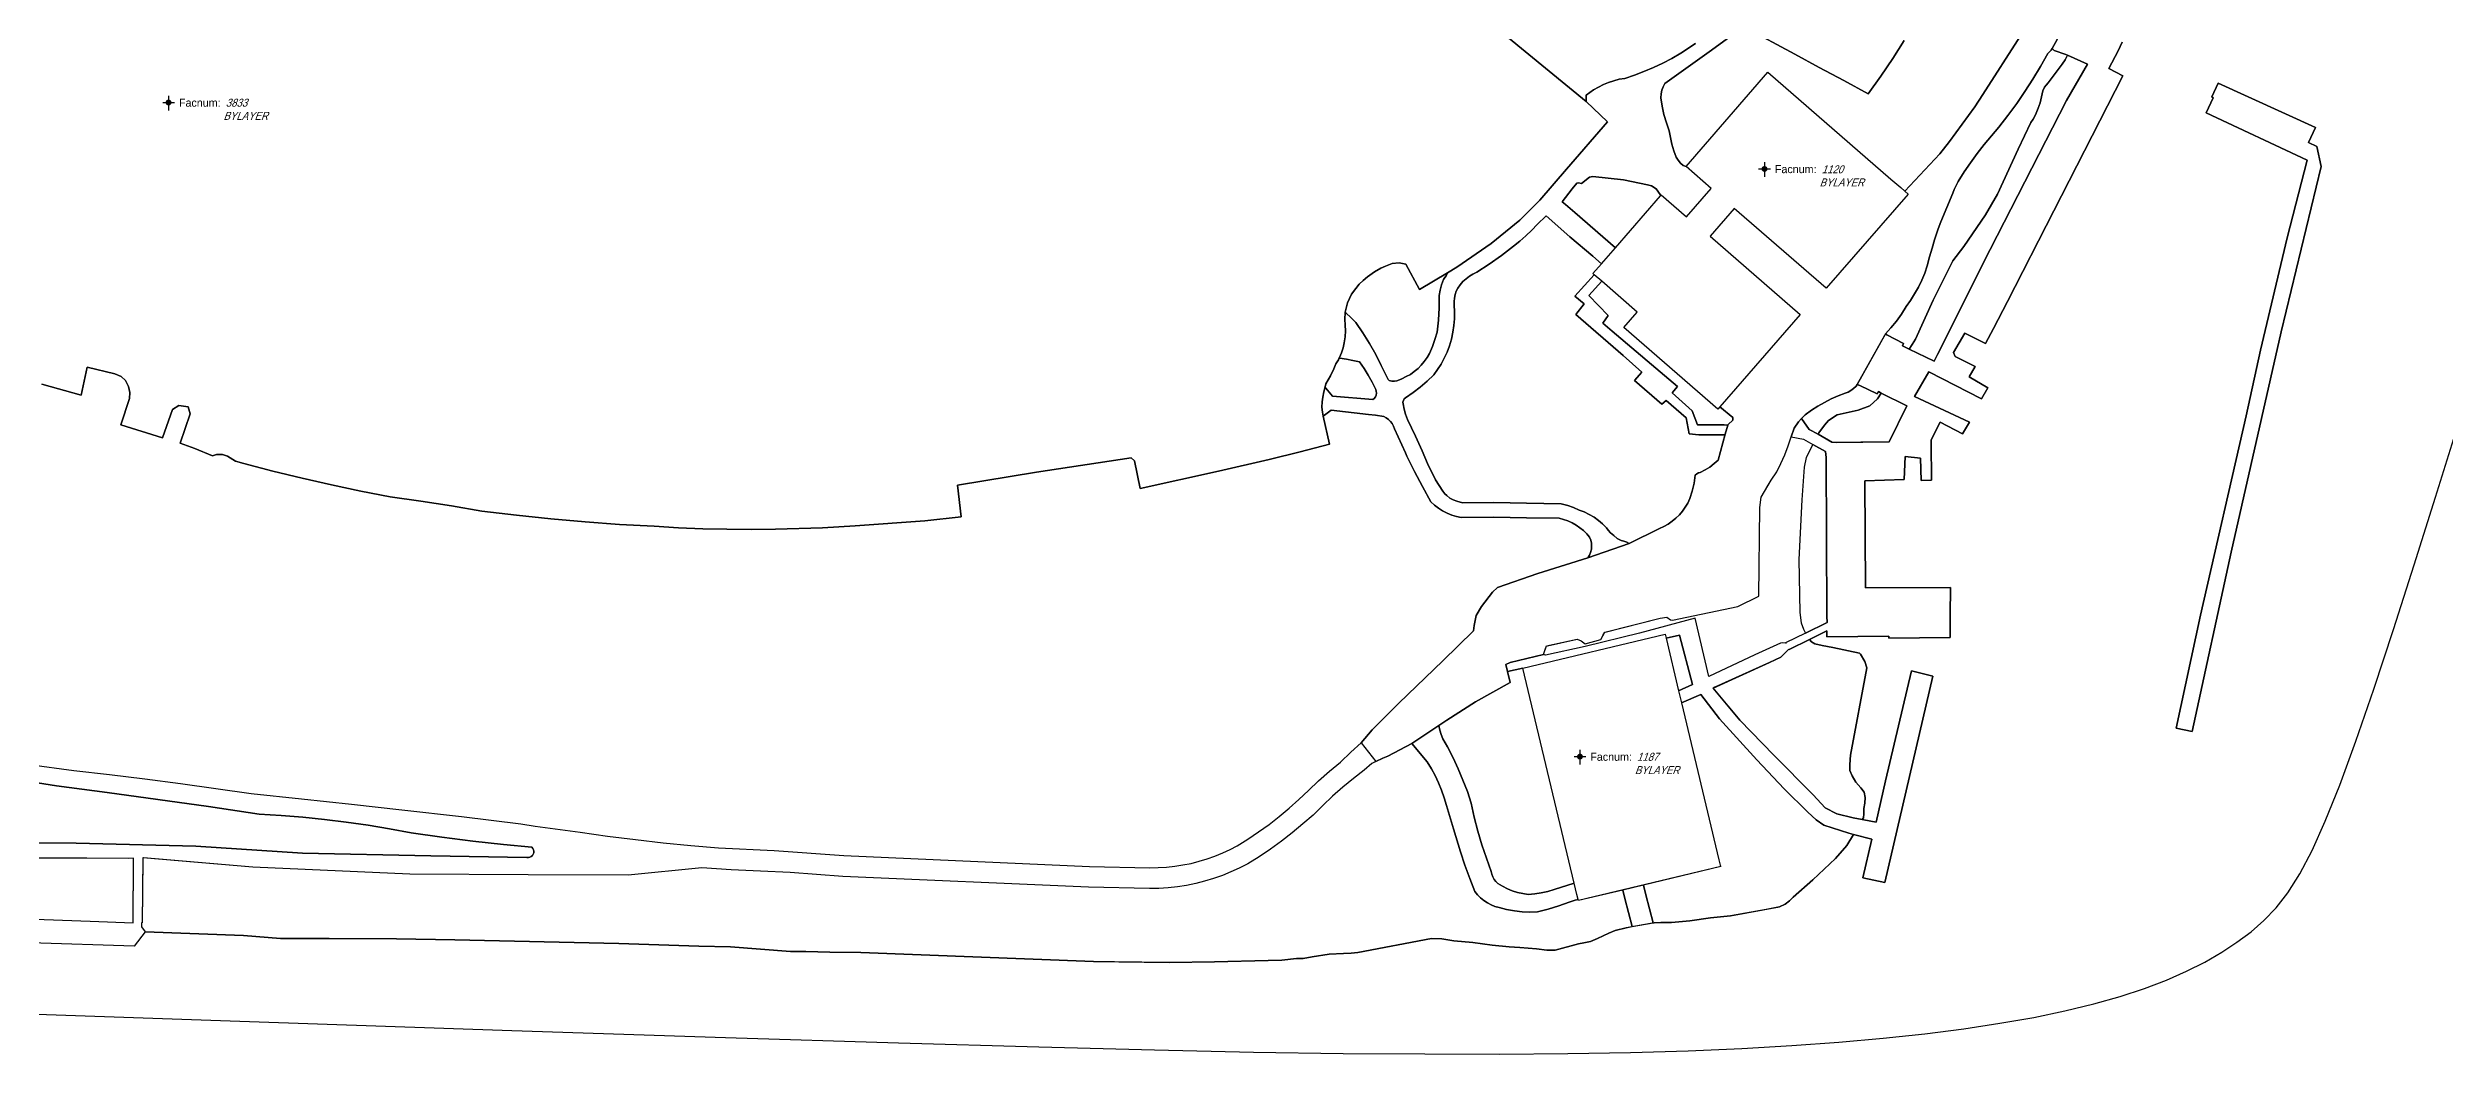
# Model space of a CAD drawing. Header units: inches. Extents: x 1273557 to 1282364, y 239587 to 246310.
# Drawn here: x 1278078 to 1279336, y 239587 to 240116 of the extents above; entities that cross this region are included whole.
import ezdxf
from ezdxf.enums import TextEntityAlignment as Align

# ---------------------------------------------------------------- set-up
doc = ezdxf.new("R2010")
doc.units = ezdxf.units.IN
doc.header["$MEASUREMENT"] = 0
doc.linetypes.add('DASHED2', pattern=[0.375, 0.25, -0.125])
doc.layers.add('BLDG-DATA', color=159, linetype='DASHED2', lineweight=30)
for name, color, linetype in [('BLDG-UW', 231, 'Continuous'), ('GRASS', 3, 'Continuous'), ('PATH', 253, 'Continuous'), ('PATH-ISLAND', 252, 'Continuous'), ('PRKG-DATA', 255, 'Continuous'), ('PRKG-UW', 6, 'Continuous'), ('STREET-UW', 50, 'Continuous'), ('Water_Island', 2, 'Continuous'), ('Water_Source', 133, 'Continuous')]:
    doc.layers.add(name, color=color, linetype=linetype)
doc.styles.add('SS_LITE', font='FRABK.TTF', dxfattribs={"height": 16})

# ---------------------------------------------------------------- blocks, each defined once
blk = doc.blocks.new('*U1')
for p, q in [((-3.1, 0), (3.1, 0)), ((0, 3.5), (0, -4.2))]:
    blk.add_line(p, q)
at = {"const_width": 1.5}
blk.add_lwpolyline([(-0.8, 0, 1), (0.8, 0, 1)], format="xyb", close=True, dxfattribs=at)
at = {"layer": 'BLDG-DATA', "color": 1, "style": 'SS_LITE'}
blk.add_text('Facnum:', height=4.2, dxfattribs=at).set_placement((27.3, -2.2), align=Align.RIGHT)
at = {"layer": 'BLDG-DATA', "color": 7, "style": 'SS_LITE', "oblique": 20, "width": 0.9, "flags": 8}
for tag, p in [('FACNUM', (30, -2.2)), ('OBJECT', (28.8, -9.2))]:
    blk.add_attdef(tag, p, '', height=4.2, dxfattribs=at)
blk = doc.blocks.new('*U8')
for p, q in [((-3.1, 0), (3.1, 0)), ((0, 3.5), (0, -4.2))]:
    blk.add_line(p, q)
at = {"const_width": 1.5}
blk.add_lwpolyline([(-0.8, 0, 1), (0.8, 0, 1)], format="xyb", close=True, dxfattribs=at)
at = {"layer": 'PRKG-DATA', "color": 1, "style": 'SS_LITE'}
blk.add_text('Facnum:', height=4.2, dxfattribs=at).set_placement((27.3, -2.2), align=Align.RIGHT)
at = {"layer": 'PRKG-DATA', "color": 7, "style": 'SS_LITE', "oblique": 20, "width": 0.9, "flags": 8}
for tag, p in [('FACNUM', (30, -2.2)), ('OBJECT', (28.8, -9.2))]:
    blk.add_attdef(tag, p, '', height=4.2, dxfattribs=at)

msp = doc.modelspace()

# ---------------------------------------------------------------- linework, layer by layer
at = {"layer": 'BLDG-UW'}
for points in [[(1279054.9, 240038.9), (1279011.9, 239989.4), (1278963.6, 240031.4), (1278950.9, 240016.8), (1278998.3, 239975.7), (1278956.1, 239927.1), (1278955, 239925.9), (1278905.6, 239968.8), (1278912.7, 239976.9), (1278894.1, 239993.1), (1278890.1, 239996.5), (1278889.4, 239997.1), (1278893.9, 240002.3), (1278901.2, 240010.7), (1278924.9, 240038), (1278925.3, 240038.5), (1278938.6, 240027), (1278951.5, 240041.8), (1278938.3, 240053.3), (1278981.3, 240102.9), (1279045.9, 240046.7), (1279051.1, 240042.3), (1279053.2, 240040.4)], [(1278927.3, 239807.7), (1278927.9, 239805.6), (1278934.4, 239778), (1278935.9, 239771.7), (1278955.6, 239689.1), (1278956.3, 239686.3), (1278956.5, 239685.6), (1278881.8, 239667.8), (1278881.6, 239668.2), (1278881.6, 239668.3), (1278881, 239671), (1278879.6, 239677), (1278852.6, 239789.9)]]:
    msp.add_lwpolyline(points, close=True, dxfattribs=at)
at = {"layer": 'GRASS'}
for points in [[(1278963.2, 240122.9), (1278950.4, 240113.6), (1278927.2, 240096.9), (1278926.3, 240095.2), (1278925.6, 240093.4), (1278925.2, 240091.5), (1278925, 240089.5), (1278925.7, 240085.1), (1278926.7, 240080.7), (1278928, 240076.3), (1278929.5, 240072.1), (1278930.1, 240068.6), (1278930.9, 240065.1), (1278931.9, 240061.7), (1278933.1, 240058.3), (1278934.1, 240056.7), (1278935.4, 240055.2), (1278936.8, 240053.9), (1278938.3, 240053.3), (1278981.3, 240102.9), (1279045.9, 240046.7), (1279051.1, 240042.3), (1279053.2, 240040.4), (1279071.5, 240060), (1279076.6, 240066.5), (1279089.9, 240084.7), (1279094.2, 240091.2), (1279113.8, 240122)], [(1279052.8, 240119.6), (1279046.8, 240110.1), (1279040.5, 240100.8), (1279034, 240091.6), (1279021.1, 240098.5), (1279008.2, 240105.4), (1278995.4, 240112.4), (1278969.3, 240126.4)], [(1278068.6, 239739.2), (1278091.9, 239736.1), (1278110.6, 239734), (1278129.2, 239731.7), (1278147.9, 239729.2), (1278166.5, 239726.7), (1278185.1, 239724), (1278211.5, 239721.3), (1278237.8, 239718.4), (1278264.2, 239715.5), (1278295.4, 239711.9), (1278326.6, 239708), (1278334.2, 239706.9), (1278357.7, 239703.7), (1278372.2, 239701.6), (1278386.8, 239699.8), (1278401.3, 239698.1), (1278415.9, 239696.7), (1278430.4, 239695.5), (1278459.6, 239694), (1278496.2, 239691.4), (1278625.1, 239685.7), (1278656.8, 239685), (1278661.2, 239685.1), (1278665.6, 239685.3), (1278669.9, 239685.8), (1278674.2, 239686.5), (1278678.5, 239687.3), (1278682.7, 239688.4), (1278686.9, 239689.7), (1278691, 239691.1), (1278695.1, 239692.8), (1278699, 239694.6), (1278702.7, 239696.6), (1278708.3, 239700), (1278713.9, 239703.8), (1278719.4, 239707.8), (1278724.8, 239711.9), (1278730, 239716.3), (1278735, 239720.8), (1278740.1, 239725.6), (1278745.4, 239730.7), (1278751.1, 239735.7), (1278756.9, 239740.4), (1278762.3, 239745.7), (1278767.7, 239750.6), (1278773.6, 239757.4), (1278787.5, 239771.5), (1278810.6, 239793.7), (1278826.8, 239809.5), (1278827.1, 239812.2), (1278828.2, 239817.5), (1278830.9, 239822.2), (1278836.7, 239829.7), (1278839.4, 239832.3), (1278860.5, 239839.5), (1278886.8, 239847.9), (1278887.6, 239849.3), (1278888.2, 239850.7), (1278888.6, 239852.3), (1278888.7, 239853.9), (1278888.6, 239855.5), (1278888.3, 239857.1), (1278887.7, 239858.6), (1278886.2, 239860.4), (1278884.4, 239862.1), (1278882.6, 239863.6), (1278880.6, 239865), (1278878.5, 239866.2), (1278876.3, 239867.2), (1278874, 239868), (1278871.7, 239868.6), (1278854.5, 239868.9), (1278837.4, 239869.1), (1278820.3, 239869), (1278817.8, 239869.5), (1278815.3, 239870.3), (1278812.9, 239871.3), (1278810.5, 239872.5), (1278808.3, 239873.9), (1278806.2, 239875.5), (1278804.3, 239877.2), (1278799.9, 239885.2), (1278795.8, 239893.2), (1278791.8, 239901.3), (1278791.1, 239902.9), (1278785.3, 239915.6), (1278784.8, 239917), (1278784, 239918.3), (1278783.2, 239919.5), (1278782.1, 239920.5), (1278780.9, 239921.4), (1278779.6, 239922.1), (1278775.3, 239922.8), (1278771.6, 239923.1), (1278752.1, 239925.3), (1278747.8, 239922.3), (1278751.2, 239907.6), (1278735.8, 239903.5), (1278719.4, 239899.4), (1278692.8, 239893.3), (1278651.8, 239884.2), (1278648.7, 239898.7), (1278647, 239900.4), (1278597.4, 239892.9), (1278555.8, 239886), (1278557.8, 239869.4), (1278538.7, 239867.2), (1278502.1, 239864.6), (1278484.9, 239863.6), (1278460.3, 239862.9), (1278447.5, 239862.7), (1278434.8, 239862.8), (1278422.1, 239863.1), (1278409.4, 239863.6), (1278396.6, 239864.4), (1278378.5, 239865.4), (1278360.4, 239866.7), (1278342.3, 239868.3), (1278324.3, 239870.2), (1278306.2, 239872.4), (1278290.2, 239875.1), (1278274.2, 239877.5), (1278258.1, 239879.8), (1278242.6, 239882.9), (1278227.2, 239886.2), (1278211.8, 239889.7), (1278196.5, 239893.4), (1278181.2, 239897.3), (1278176.8, 239898.6), (1278172.7, 239901.3), (1278170, 239902.1), (1278166.9, 239902.1), (1278164.7, 239901.4), (1278155.5, 239905.2), (1278147.8, 239908), (1278153, 239923.4), (1278151.9, 239927.1), (1278147.1, 239927.8), (1278143.7, 239925.8), (1278138.5, 239910.9), (1278116.7, 239917.7), (1278121.1, 239931.5), (1278121.4, 239934.7), (1278120.6, 239937.9), (1278119, 239940.9), (1278116.8, 239943), (1278113.4, 239944.4), (1278098.9, 239948), (1278095.8, 239933.3), (1278075.1, 239939.1)], [(1278053.9, 239698.3), (1278093.1, 239697.9), (1278156, 239696.3), (1278212, 239692.7), (1278279.4, 239691.3), (1278329.8, 239690.4), (1278330.6, 239690.4), (1278331.4, 239690.6), (1278332.1, 239691), (1278332.7, 239691.5), (1278333.1, 239692.2), (1278333.4, 239692.9), (1278333.4, 239693.7), (1278333.2, 239694.5), (1278332.9, 239695.2), (1278332.4, 239695.8), (1278317.6, 239697.2), (1278301.4, 239699), (1278285.1, 239701.1), (1278269, 239703.4), (1278257.7, 239705.5), (1278246.4, 239707.4), (1278235, 239709), (1278223.6, 239710.4), (1278212.2, 239711.6), (1278200.8, 239712.5), (1278189.3, 239713.2), (1278162.7, 239717.1), (1278136.1, 239720.8), (1278109.4, 239724.5), (1278082.8, 239728.1), (1278072.9, 239729.7)]]:
    msp.add_lwpolyline(points, dxfattribs=at)
for points in [[(1279112.6, 240062.5), (1279119.3, 240076.5), (1279120.6, 240078.3), (1279121.8, 240080.6), (1279123.2, 240084.1), (1279124.2, 240086.8), (1279125.6, 240093.1), (1279126.5, 240095), (1279127.3, 240096.1), (1279128.4, 240097.3), (1279135.8, 240107.2), (1279137.4, 240109.4), (1279138.6, 240111.8), (1279137.7, 240112.2), (1279131.5, 240114.4), (1279130.5, 240115.3), (1279129.9, 240114.5), (1279128.3, 240112.7), (1279124.4, 240105.9), (1279120.4, 240099.3), (1279116.2, 240092.8), (1279111.9, 240086.4), (1279107.3, 240080.2), (1279102.6, 240074), (1279098.6, 240069.5), (1279094.9, 240065), (1279091.2, 240060.2), (1279087.7, 240055.4), (1279084.4, 240050.5), (1279081.2, 240045.5), (1279079.1, 240041.3), (1279078.3, 240039.3), (1279072.1, 240024.3), (1279070.6, 240020.7), (1279068.7, 240014.8), (1279067.6, 240010.4), (1279066.1, 240006), (1279064.9, 240001.2), (1279063.6, 239997.4), (1279062.1, 239993.7), (1279060.3, 239990), (1279058.3, 239986.5), (1279056.1, 239983), (1279053.8, 239979.8), (1279051.4, 239975.9), (1279048.8, 239972.2), (1279045.9, 239968.7), (1279043.1, 239965.4), (1279043.8, 239965), (1279052.5, 239960.4), (1279051.9, 239959.2), (1279055.5, 239957.5), (1279057.1, 239959.9), (1279058.8, 239962.7), (1279068.1, 239983.2), (1279078.3, 240003.8), (1279084.1, 240011.3), (1279095.6, 240028), (1279101.9, 240038.9)], [(1278924.9, 240038), (1278924.7, 240038.6), (1278922.6, 240041.7), (1278920.1, 240043.2), (1278918.1, 240043.8), (1278905.4, 240046.4), (1278889.4, 240048.2), (1278887.7, 240047.8), (1278883.4, 240044.5), (1278881.9, 240044.8), (1278880.9, 240044.6), (1278878.5, 240041.6), (1278873.2, 240034.8), (1278875.1, 240033.4), (1278880, 240029.3), (1278894.7, 240016.4), (1278901.2, 240010.7)], [(1278911.2, 239941), (1278915.1, 239945.3), (1278905.3, 239954.1), (1278880.4, 239975.6), (1278884.9, 239981.3), (1278880, 239985.2), (1278890.1, 239996.5), (1278889.4, 239997.1), (1278893.9, 240002.3), (1278889.3, 240006.2), (1278877.3, 240016.4), (1278864.8, 240027.4), (1278860.2, 240022.9), (1278857.3, 240019.9), (1278854.2, 240017), (1278851, 240014.2), (1278847.7, 240011.6), (1278841.4, 240006.7), (1278835, 240002.1), (1278828.4, 239997.8), (1278826.4, 239996.8), (1278824.6, 239995.7), (1278822.8, 239994.4), (1278821.2, 239992.9), (1278819.8, 239991.3), (1278818.5, 239989.5), (1278817.7, 239987.9), (1278817.1, 239986.1), (1278816.8, 239984.3), (1278816.6, 239982.5), (1278816.6, 239980.7), (1278816.8, 239977.1), (1278816.7, 239973.4), (1278816.4, 239969.8), (1278815.8, 239966.3), (1278815.1, 239962.7), (1278814.1, 239959.2), (1278812.9, 239955.8), (1278811.4, 239952.7), (1278809.8, 239949.6), (1278807.9, 239946.7), (1278805.9, 239943.9), (1278802.4, 239940.6), (1278798.8, 239937.5), (1278795, 239934.6), (1278791.1, 239931.9), (1278790.4, 239931.3), (1278790, 239930.5), (1278789.7, 239929.6), (1278789.8, 239928.7), (1278790.3, 239925.9), (1278791, 239923.2), (1278792, 239920.5), (1278796.3, 239911.8), (1278799.7, 239904), (1278802.6, 239897.3), (1278806.7, 239888.8), (1278810.6, 239882.8), (1278811.2, 239882.2), (1278811.7, 239881.5), (1278812.7, 239880.6), (1278814.3, 239879.2), (1278816.1, 239878.3), (1278817.9, 239877.6), (1278819.7, 239877), (1278821.1, 239876.7), (1278837.4, 239876.8), (1278854.6, 239876.6), (1278872.7, 239876.2), (1278876.3, 239875.3), (1278879.2, 239874.3), (1278882.2, 239872.9), (1278884.8, 239871.9), (1278887.4, 239870.6), (1278890, 239869.1), (1278892.4, 239867.5), (1278894.4, 239865.6), (1278896.5, 239863.5), (1278897.4, 239862.3), (1278898.6, 239861), (1278900.4, 239859.5), (1278902.2, 239857.9), (1278904.2, 239857), (1278905.7, 239856.6), (1278907.2, 239856), (1278908.5, 239855.4), (1278924.3, 239863.2), (1278926.7, 239864.3), (1278928.9, 239865.5), (1278931, 239867), (1278933, 239868.6), (1278934.8, 239870.4), (1278936.4, 239872.3), (1278937.9, 239874.4), (1278939.2, 239876.6), (1278940.3, 239878.9), (1278941.5, 239882.9), (1278942.5, 239887.1), (1278943.1, 239891.2), (1278943.9, 239891.9), (1278944.8, 239892.4), (1278945.8, 239892.7), (1278948.3, 239894), (1278950.8, 239895.5), (1278953.1, 239897.3), (1278955.2, 239899.2), (1278958.9, 239912.7), (1278958.4, 239912.5), (1278945, 239912.4), (1278939.9, 239913), (1278938.3, 239921.4), (1278927.9, 239930.4), (1278925.6, 239928.5)], [(1278808.7, 239979.2), (1278808.7, 239985.7), (1278809.2, 239988.5), (1278810, 239991.3), (1278811, 239994), (1278811.6, 239995.1), (1278812.4, 239996), (1278813.1, 239997.6), (1278798.3, 239988.7), (1278791.2, 240002.1), (1278787.7, 240002.8), (1278784.1, 240002.5), (1278780.6, 240001.1), (1278778.1, 240000), (1278774.8, 239998.1), (1278771, 239995.4), (1278768.8, 239993.5), (1278766.7, 239991.5), (1278764.9, 239989.3), (1278762.7, 239986.4), (1278760.6, 239981.8), (1278759.3, 239976.9), (1278759.3, 239976.7), (1278759.8, 239976.4), (1278762.4, 239974), (1278764.9, 239971.4), (1278768.6, 239966), (1278772.1, 239960.4), (1278775.4, 239954.7), (1278778.3, 239948.9), (1278782, 239941.5), (1278782.4, 239940.9), (1278783.8, 239940.6), (1278785.2, 239940.6), (1278786.5, 239940.8), (1278787.9, 239941.3), (1278789.1, 239941.9), (1278791.4, 239943), (1278793.6, 239944.2), (1278795.6, 239945.7), (1278797.6, 239947.3), (1278799.3, 239949.1), (1278800.9, 239951), (1278802.4, 239953), (1278803.6, 239955.2), (1278805.2, 239958.8), (1278806.5, 239962.5), (1278807.6, 239966.3), (1278808.3, 239972.7)], [(1278894.1, 239993.1), (1278887.3, 239985.7), (1278897.4, 239975.1), (1278894.6, 239971.1), (1278899.6, 239966.8), (1278922.5, 239947.5), (1278933.9, 239937.8), (1278931.1, 239934.5), (1278941.5, 239925), (1278944.4, 239917.6), (1278945, 239917.6), (1278958.3, 239917.7), (1278960.3, 239917.5), (1278960.4, 239917.9), (1278962.9, 239920.2), (1278962.9, 239921.5), (1278956.1, 239927.1), (1278955, 239925.9), (1278905.6, 239968.8), (1278912.7, 239976.9)], [(1278773.6, 239940.1), (1278771.5, 239943.8), (1278769.3, 239947.3), (1278766.8, 239950.8), (1278763.4, 239951.4), (1278760, 239952.1), (1278756.6, 239952.7), (1278756.2, 239952.8), (1278755.8, 239951.9), (1278755.2, 239950.8), (1278754.5, 239949.8), (1278753.4, 239947.1), (1278751.6, 239943.5), (1278749.3, 239939.3), (1278748.8, 239937.6), (1278749.3, 239937), (1278752.8, 239932.7), (1278773.9, 239931), (1278774.6, 239931.6), (1278775.3, 239932.4), (1278775.6, 239933.3), (1278775.8, 239934.3), (1278775.7, 239935.3), (1278775.4, 239936.3)], [(1279038.8, 239931.4), (1279040.8, 239934.4), (1279039.3, 239935.2), (1279038.6, 239933.9), (1279029.5, 239938.3), (1279028.1, 239938.9), (1279027.6, 239938), (1279026.3, 239936.8), (1279024.9, 239935.8), (1279023.5, 239934.9), (1279021.9, 239934.3), (1279018.2, 239932.9), (1279014.5, 239931.3), (1279011, 239929.5), (1279007.5, 239927.5), (1279004.2, 239925.3), (1279000.9, 239922.9), (1278999, 239921), (1279002.9, 239915.3), (1279007.6, 239912.7), (1279008, 239913.5), (1279011, 239917.5), (1279013.1, 239919.9), (1279017.7, 239923), (1279028.6, 239925.3), (1279034.8, 239927.7)], [(1278864.5, 239800.1), (1278865.1, 239801.5), (1278865.5, 239801.6), (1278881.2, 239805.1), (1278883.2, 239804.3), (1278885.3, 239802.6), (1278893.5, 239805), (1278894.8, 239807.3), (1278895.6, 239808.7), (1278895.8, 239808.8), (1278924.7, 239816.2), (1278928.2, 239816.7), (1278930.2, 239815.3), (1278931.2, 239815), (1278965.5, 239822.2), (1278976.6, 239827.7), (1278977.1, 239874.3), (1278977.7, 239879.6), (1278980.3, 239884.2), (1278983, 239888.6), (1278985.9, 239893), (1278988.1, 239897.4), (1278990.2, 239902), (1278991.9, 239906.7), (1278993.5, 239911.4), (1279000, 239910.1), (1279004.9, 239907.4), (1279001.3, 239900.5), (1279000.3, 239895.4), (1278999.1, 239878.2), (1278997.5, 239846.9), (1278998, 239819.1), (1278998.8, 239813.7), (1278999.9, 239810.3), (1279001.1, 239808.3), (1278990.6, 239803.2), (1278990.8, 239802.9), (1278989.2, 239803.1), (1278987.9, 239803), (1278974.4, 239796.8), (1278950.2, 239785.5), (1278943.1, 239816.1), (1278913.9, 239808.3), (1278885.4, 239801.3), (1278864.5, 239796.7), (1278863.4, 239797.1), (1278864.5, 239800.1), (1278864.5, 239800.1)], [(1278934.8, 239807.2), (1278927.9, 239805.6), (1278934.4, 239778), (1278934.4, 239778), (1278941.7, 239781.3)], [(1279024.6, 239744.2), (1279033.2, 239790), (1279032.2, 239793.4), (1279029.9, 239797.2), (1279029.3, 239797.8), (1279015.3, 239800.7), (1279009.7, 239801.7), (1279006, 239802.7), (1279004.1, 239803.7), (1279003.2, 239804.9), (1278992.4, 239799.6), (1278992.3, 239799.8), (1278988, 239795.6), (1278982.2, 239792.8), (1278953.4, 239779.8), (1278952.5, 239779.4), (1278953.1, 239778.7), (1278966.5, 239762.6), (1278984.4, 239744.2), (1279005.1, 239723.3), (1279011.4, 239716.4), (1279017.5, 239713.3), (1279026.1, 239711.2), (1279030.8, 239710.3), (1279031.5, 239711.3), (1279031.7, 239713.3), (1279031.7, 239716.1), (1279032.2, 239718.9), (1279032.3, 239721.9), (1279031.8, 239724.8), (1279030.1, 239727), (1279027.5, 239729.9), (1279025.6, 239733.3), (1279024.3, 239736.1), (1279024.3, 239738.9), (1279024.5, 239741.8)], [(1278852.6, 239789.9), (1278844.6, 239788.1), (1278845.9, 239782.4), (1278827.8, 239772.2), (1278812.8, 239762.6), (1278808.5, 239759.7), (1278809, 239757.3), (1278809.7, 239755), (1278810.7, 239752.8), (1278811.8, 239750.6), (1278813.1, 239748.6), (1278816, 239742.8), (1278818.7, 239737), (1278821.2, 239731), (1278823.5, 239725), (1278825.5, 239718.9), (1278827.1, 239711.6), (1278829, 239704.3), (1278831.1, 239697.1), (1278833.5, 239690), (1278836, 239683), (1278836.3, 239681.6), (1278836.8, 239680.2), (1278837.5, 239678.9), (1278838.4, 239677.8), (1278839.5, 239676.8), (1278840.7, 239676), (1278841.9, 239675.3), (1278844.5, 239674), (1278847.1, 239672.9), (1278849.8, 239672), (1278852.6, 239671.4), (1278855.4, 239671), (1278858.9, 239671.3), (1278862.3, 239671.8), (1278865.7, 239672.5), (1278869, 239673.5), (1278879.6, 239677)], [(1279022.8, 239696.7), (1279026.2, 239702.5), (1279023.8, 239703.2), (1279010.6, 239707.3), (1279006.6, 239710.1), (1279002.3, 239714.2), (1278989.8, 239726.4), (1278975.4, 239741.7), (1278955.8, 239763.3), (1278946, 239776), (1278935.9, 239771.7), (1278935.9, 239771.7), (1278955.6, 239689.1), (1278956.3, 239686.3), (1278956.5, 239685.6), (1278916, 239675.9), (1278917.2, 239670.8), (1278921, 239656), (1278921.5, 239656.1), (1278925, 239656.3), (1278930.7, 239656.2), (1278940.3, 239657.2), (1278951.2, 239658.7), (1278961.6, 239659.7), (1278987.4, 239664.4), (1278990.3, 239665.8), (1278992.7, 239667.6), (1278994.6, 239669.5), (1279004.9, 239678.7), (1279016.7, 239689.8)], [(1278128.6, 239690.2), (1278128.6, 239690.2), (1278128.4, 239690.3), (1278128.3, 239690.3), (1278128.1, 239690.3), (1278128.1, 239690.3), (1278128.1, 239690.2), (1278128.1, 239689.3), (1278127.9, 239656.1), (1278127.5, 239656.1), (1278127.5, 239655.1), (1278127.5, 239653.9), (1278129.4, 239651.3), (1278181.1, 239649.5), (1278200.4, 239647.9), (1278226, 239647.8), (1278261.4, 239647.7), (1278292, 239647.1), (1278378.1, 239645.2), (1278420.1, 239643.9), (1278436.6, 239643.5), (1278468.1, 239641.1), (1278476.2, 239641), (1278488.9, 239640.6), (1278505.1, 239640.5), (1278627.3, 239635.8), (1278667.2, 239635.2), (1278690.8, 239635.6), (1278719, 239636.3), (1278726.2, 239636.5), (1278733.8, 239637.3), (1278737.3, 239637.4), (1278742.1, 239638.2), (1278751, 239639.6), (1278758.5, 239640), (1278762.5, 239640.2), (1278766, 239640.5), (1278804.7, 239647.8), (1278810.1, 239647.6), (1278816.4, 239646.7), (1278826.4, 239645.7), (1278836.6, 239644.3), (1278845.5, 239643.4), (1278851.1, 239643.1), (1278859.8, 239642.5), (1278865.3, 239641.7), (1278869.6, 239641.8), (1278881.8, 239645), (1278884.7, 239645.5), (1278888.2, 239646.3), (1278891.9, 239647.8), (1278897.7, 239650.7), (1278901.1, 239652.1), (1278906.8, 239653.5), (1278906.8, 239653.5), (1278910, 239654.1), (1278906.1, 239668.9), (1278905.1, 239673.3), (1278881.8, 239667.8), (1278881.6, 239668.2), (1278881.6, 239668.3), (1278881.6, 239668.3), (1278880.1, 239667.9), (1278876.9, 239667), (1278871.5, 239665), (1278866, 239663.3), (1278860.4, 239661.8), (1278856.3, 239661.6), (1278852.2, 239661.8), (1278848.2, 239662.3), (1278844.1, 239663), (1278840.2, 239664.1), (1278838, 239664.6), (1278836, 239665.5), (1278834, 239666.5), (1278832.1, 239667.8), (1278830.4, 239669.2), (1278828.9, 239670.8), (1278827.5, 239672.6), (1278824.8, 239679.4), (1278822.2, 239686.4), (1278819.9, 239693.4), (1278816.3, 239705.5), (1278812.5, 239717.7), (1278811.3, 239721.7), (1278809.9, 239725.7), (1278808.4, 239729.6), (1278806.6, 239733.4), (1278804.6, 239737), (1278802.4, 239740.6), (1278794.4, 239750.2), (1278781.8, 239743.6), (1278779.1, 239742.5), (1278775.4, 239740.8), (1278773.3, 239739.7), (1278769.4, 239736.2), (1278763.7, 239731.9), (1278758.2, 239727.3), (1278752.8, 239722.6), (1278747.6, 239717.7), (1278742.5, 239712.7), (1278737.1, 239708), (1278731.6, 239703.4), (1278726, 239699), (1278720.2, 239694.8), (1278714.2, 239690.8), (1278708.2, 239687.1), (1278703.8, 239684.8), (1278699.4, 239682.8), (1278694.9, 239680.9), (1278690.3, 239679.3), (1278685.6, 239677.9), (1278680.9, 239676.7), (1278676.1, 239675.7), (1278671.3, 239675), (1278666.5, 239674.4), (1278661.6, 239674.1), (1278656.7, 239674.1), (1278624.7, 239674.8), (1278495.7, 239680.5), (1278468, 239682.6), (1278452.5, 239683.2), (1278437, 239684), (1278421.6, 239685), (1278382.9, 239681.1), (1278330.5, 239681.3), (1278268.3, 239681.6), (1278185.9, 239685.3), (1278128.6, 239690.2)], [(1278123.3, 239689.4), (1278123.3, 239690), (1278120.9, 239689.9), (1278098.8, 239690.1), (1277968.7, 239690.1), (1277849.8, 239693.1), (1277816.5, 239693.4), (1277815.9, 239673.8), (1277820.9, 239674), (1277820.8, 239663.2), (1277887.3, 239661.3), (1277905.4, 239661.2), (1277961.5, 239660), (1277983.4, 239659.6), (1278013.3, 239659.4), (1278058.6, 239658.5), (1278076.3, 239657.9), (1278100.5, 239656.9), (1278123.1, 239656.1)]]:
    msp.add_lwpolyline(points, close=True, dxfattribs=at)
at = {"layer": 'PATH'}
for points in [[(1278943.3, 240118), (1278935.5, 240112.9), (1278930.8, 240110.2), (1278926.1, 240107.7), (1278921.2, 240105.4), (1278916.2, 240103.3), (1278911.2, 240101.4), (1278906.1, 240099.7), (1278903.2, 240099.2), (1278900.4, 240098.4), (1278897.6, 240097.5), (1278894.9, 240096.4), (1278892.3, 240095.1), (1278889.8, 240093.6), (1278885.9, 240090.9), (1278885.8, 240087.5), (1278897, 240076.8), (1278875.5, 240052), (1278861.6, 240035.7), (1278851, 240025.2), (1278836, 240012.9), (1278818, 240000.5), (1278813.1, 239997.6), (1278812.4, 239996), (1278811.6, 239995.1), (1278811, 239994), (1278810, 239991.3), (1278809.2, 239988.5), (1278808.7, 239985.7), (1278808.7, 239979.2), (1278808.3, 239972.7), (1278807.6, 239966.3), (1278806.5, 239962.5), (1278805.2, 239958.8), (1278803.6, 239955.2), (1278802.4, 239953), (1278800.9, 239951), (1278799.3, 239949.1), (1278797.6, 239947.3), (1278795.6, 239945.7), (1278793.6, 239944.2), (1278791.4, 239943), (1278789.1, 239941.9), (1278787.9, 239941.3), (1278786.5, 239940.8), (1278785.2, 239940.6), (1278783.8, 239940.6), (1278782.4, 239940.9), (1278782, 239941.5), (1278778.3, 239948.9), (1278775.4, 239954.7), (1278772.1, 239960.4), (1278768.6, 239966), (1278764.9, 239971.4), (1278762.4, 239974), (1278759.8, 239976.4), (1278759.3, 239976.7), (1278759.1, 239973.2), (1278759.4, 239970.1), (1278759.5, 239967), (1278759.3, 239963.9), (1278758.9, 239960.8), (1278758.3, 239958.1), (1278757.4, 239955.5), (1278756.3, 239953), (1278756.2, 239952.8), (1278756.6, 239952.7), (1278760, 239952.1), (1278763.4, 239951.4), (1278766.8, 239950.8), (1278769.3, 239947.3), (1278771.5, 239943.8), (1278773.6, 239940.1), (1278775.4, 239936.3), (1278775.7, 239935.3), (1278775.8, 239934.3), (1278775.6, 239933.3), (1278775.3, 239932.4), (1278774.6, 239931.6), (1278773.9, 239931), (1278752.8, 239932.7), (1278749.3, 239937), (1278748.8, 239937.6), (1278748.1, 239935), (1278747.6, 239932.3), (1278747.3, 239929.7), (1278747.2, 239927), (1278747.4, 239924.3), (1278747.8, 239922.3), (1278752.1, 239925.3), (1278771.6, 239923.1), (1278775.3, 239922.8), (1278779.6, 239922.1), (1278780.9, 239921.4), (1278782.1, 239920.5), (1278783.2, 239919.5), (1278784, 239918.3), (1278784.8, 239917), (1278785.3, 239915.6), (1278791.1, 239902.9), (1278791.8, 239901.3), (1278795.8, 239893.2), (1278799.9, 239885.2), (1278804.3, 239877.2), (1278806.2, 239875.5), (1278808.3, 239873.9), (1278810.5, 239872.5), (1278812.9, 239871.3), (1278815.3, 239870.3), (1278817.8, 239869.5), (1278820.3, 239869), (1278837.4, 239869.1), (1278854.5, 239868.9), (1278871.7, 239868.6), (1278874, 239868), (1278876.3, 239867.2), (1278878.5, 239866.2), (1278880.6, 239865), (1278882.6, 239863.6), (1278884.4, 239862.1), (1278886.2, 239860.4), (1278887.7, 239858.6), (1278888.3, 239857.1), (1278888.6, 239855.5), (1278888.7, 239853.9), (1278888.6, 239852.3), (1278888.2, 239850.7), (1278887.6, 239849.3), (1278886.8, 239847.9), (1278908.5, 239855.4), (1278907.2, 239856), (1278905.7, 239856.6), (1278904.2, 239857), (1278902.2, 239857.9), (1278900.4, 239859.5), (1278898.6, 239861), (1278897.4, 239862.3), (1278896.5, 239863.5), (1278894.4, 239865.6), (1278892.4, 239867.5), (1278890, 239869.1), (1278887.4, 239870.6), (1278884.8, 239871.9), (1278882.2, 239872.9), (1278879.2, 239874.3), (1278876.3, 239875.3), (1278872.7, 239876.2), (1278854.6, 239876.6), (1278837.4, 239876.8), (1278821.1, 239876.7), (1278819.7, 239877), (1278817.9, 239877.6), (1278816.1, 239878.3), (1278814.3, 239879.2), (1278812.7, 239880.6), (1278811.7, 239881.5), (1278811.2, 239882.2), (1278810.6, 239882.8), (1278806.7, 239888.8), (1278802.6, 239897.3), (1278799.7, 239904), (1278796.3, 239911.8), (1278792, 239920.5), (1278791, 239923.2), (1278790.3, 239925.9), (1278789.8, 239928.7), (1278789.7, 239929.6), (1278790, 239930.5), (1278790.4, 239931.3), (1278791.1, 239931.9), (1278795, 239934.6), (1278798.8, 239937.5), (1278802.4, 239940.6), (1278805.9, 239943.9), (1278807.9, 239946.7), (1278809.8, 239949.6), (1278811.4, 239952.7), (1278812.9, 239955.8), (1278814.1, 239959.2), (1278815.1, 239962.7), (1278815.8, 239966.3), (1278816.4, 239969.8), (1278816.7, 239973.4), (1278816.8, 239977.1), (1278816.6, 239980.7), (1278816.6, 239982.5), (1278816.8, 239984.3), (1278817.1, 239986.1), (1278817.7, 239987.9), (1278818.5, 239989.5), (1278819.8, 239991.3), (1278821.2, 239992.9), (1278822.8, 239994.4), (1278824.6, 239995.7), (1278826.4, 239996.8), (1278828.4, 239997.8), (1278835, 240002.1), (1278841.4, 240006.7), (1278847.7, 240011.6), (1278851, 240014.2), (1278854.2, 240017), (1278857.3, 240019.9), (1278860.2, 240022.9), (1278864.8, 240027.4), (1278877.3, 240016.4), (1278889.3, 240006.2), (1278893.9, 240002.3), (1278893.9, 240002.3), (1278901.2, 240010.7), (1278894.7, 240016.4), (1278880, 240029.3), (1278875.1, 240033.4), (1278873.2, 240034.8), (1278878.5, 240041.6), (1278880.9, 240044.6), (1278881.9, 240044.8), (1278883.4, 240044.5), (1278887.7, 240047.8), (1278889.4, 240048.2), (1278905.4, 240046.4), (1278918.1, 240043.8), (1278920.1, 240043.2), (1278922.6, 240041.7), (1278924.7, 240038.6), (1278924.9, 240038), (1278925.3, 240038.5), (1278938.6, 240027), (1278951.5, 240041.8), (1278938.3, 240053.3), (1278936.8, 240053.9), (1278935.4, 240055.2), (1278934.1, 240056.7), (1278933.1, 240058.3), (1278931.9, 240061.7), (1278930.9, 240065.1), (1278930.1, 240068.6), (1278929.5, 240072.1), (1278928, 240076.3), (1278926.7, 240080.7), (1278925.7, 240085.1), (1278925, 240089.5), (1278925.2, 240091.5), (1278925.6, 240093.4), (1278926.3, 240095.2), (1278927.2, 240096.9), (1278950.4, 240113.6), (1278963.2, 240122.9)], [(1279135, 240123.6), (1279130.5, 240115.3), (1279131.5, 240114.4), (1279137.7, 240112.2), (1279138.6, 240111.8), (1279149, 240107.1), (1279138, 240088), (1279097.9, 240009.8), (1279070.3, 239954.7), (1279068.6, 239951.1), (1279055.5, 239957.5), (1279051.9, 239959.2), (1279052.5, 239960.4), (1279043.8, 239965), (1279043.1, 239965.4), (1279028.1, 239938.9), (1279029.5, 239938.3), (1279038.6, 239933.9), (1279039.3, 239935.2), (1279040.8, 239934.4), (1279054.2, 239927.6), (1279045, 239908.7), (1279015.2, 239908.4), (1279007.6, 239912.7), (1279002.9, 239915.3), (1278999, 239921), (1278997.3, 239919.3), (1278995, 239915.9), (1278993.5, 239911.4), (1279000, 239910.1), (1279004.9, 239907.4), (1279011.6, 239903.6), (1279011.8, 239900.5), (1279012.2, 239817.2), (1279012.4, 239813.8), (1279001.1, 239808.3), (1278990.6, 239803.2), (1278990.8, 239802.9), (1278989.2, 239803.1), (1278987.9, 239803), (1278974.4, 239796.8), (1278950.2, 239785.5), (1278943.1, 239816.1), (1278913.9, 239808.3), (1278885.4, 239801.3), (1278864.5, 239796.7), (1278863.4, 239797.1), (1278845.9, 239792.9), (1278843.7, 239791.7), (1278844.6, 239788.1), (1278852.6, 239789.9), (1278927.3, 239807.7), (1278927.9, 239805.6), (1278934.8, 239807.2), (1278941.7, 239781.3), (1278934.4, 239778), (1278935.9, 239771.7), (1278946, 239776), (1278955.8, 239763.3), (1278975.4, 239741.7), (1278989.8, 239726.4), (1279002.3, 239714.2), (1279006.6, 239710.1), (1279010.6, 239707.3), (1279023.8, 239703.2), (1279026.2, 239702.5), (1279035.8, 239700), (1279031.1, 239679.8), (1279042.6, 239677.3), (1279053.9, 239725.4), (1279067.8, 239785.6), (1279056.6, 239788.4), (1279043.1, 239730.7), (1279038.1, 239708.9), (1279031.7, 239710.1), (1279030.8, 239710.3), (1279026.1, 239711.2), (1279017.5, 239713.3), (1279011.4, 239716.4), (1279005.1, 239723.3), (1278984.4, 239744.2), (1278966.5, 239762.6), (1278952.5, 239779.4), (1278982.2, 239792.8), (1278988, 239795.6), (1278992.3, 239799.8), (1278992.4, 239799.6), (1279003.2, 239804.9), (1279012.3, 239809.4), (1279012.2, 239806.4), (1279044.7, 239806.7), (1279044.7, 239805.6), (1279077, 239806), (1279077, 239817.7), (1279077.1, 239832.2), (1279032.6, 239832), (1279032.2, 239888.3), (1279052.9, 239889), (1279053.4, 239901), (1279061.4, 239900.1), (1279061.7, 239888.5), (1279067.2, 239888.6), (1279067, 239908.2), (1279067, 239909.8), (1279071.7, 239919), (1279083.5, 239913), (1279087.2, 239919), (1279058.3, 239932.5), (1279065.8, 239945.6), (1279093.4, 239931.3), (1279096.8, 239937.2), (1279086.9, 239942.9), (1279090.1, 239948.3), (1279079.6, 239953.5), (1279078.8, 239955.7), (1279084.6, 239965.8), (1279095.6, 239960.4), (1279099.7, 239968.2), (1279107.1, 239982.4), (1279131.3, 240030.1), (1279167.6, 240101), (1279160.3, 240104.8), (1279165.1, 240114.1), (1279167.3, 240118.7)], [(1278068.6, 239739.2), (1278091.9, 239736.1), (1278110.6, 239734), (1278129.2, 239731.7), (1278147.9, 239729.2), (1278166.5, 239726.7), (1278185.1, 239724), (1278211.5, 239721.3), (1278237.8, 239718.4), (1278264.2, 239715.5), (1278295.4, 239711.9), (1278326.6, 239708), (1278334.2, 239706.9), (1278357.7, 239703.7), (1278372.2, 239701.6), (1278386.8, 239699.8), (1278401.3, 239698.1), (1278415.9, 239696.7), (1278430.4, 239695.5), (1278459.6, 239694), (1278496.2, 239691.4), (1278625.1, 239685.7), (1278656.8, 239685), (1278661.2, 239685.1), (1278665.6, 239685.3), (1278669.9, 239685.8), (1278674.2, 239686.5), (1278678.5, 239687.3), (1278682.7, 239688.4), (1278686.9, 239689.7), (1278691, 239691.1), (1278695.1, 239692.8), (1278699, 239694.6), (1278702.7, 239696.6), (1278708.3, 239700), (1278713.9, 239703.8), (1278719.4, 239707.8), (1278724.8, 239711.9), (1278730, 239716.3), (1278735, 239720.8), (1278740.1, 239725.6), (1278745.4, 239730.7), (1278751.1, 239735.7), (1278756.9, 239740.4), (1278762.3, 239745.7), (1278767.7, 239750.6), (1278775.4, 239740.8), (1278773.3, 239739.7), (1278769.4, 239736.2), (1278763.7, 239731.9), (1278758.2, 239727.3), (1278752.8, 239722.6), (1278747.6, 239717.7), (1278742.5, 239712.7), (1278737.1, 239708), (1278731.6, 239703.4), (1278726, 239699), (1278720.2, 239694.8), (1278714.2, 239690.8), (1278708.2, 239687.1), (1278703.8, 239684.8), (1278699.4, 239682.8), (1278694.9, 239680.9), (1278690.3, 239679.3), (1278685.6, 239677.9), (1278680.9, 239676.7), (1278676.1, 239675.7), (1278671.3, 239675), (1278666.5, 239674.4), (1278661.6, 239674.1), (1278656.7, 239674.1), (1278624.7, 239674.8), (1278495.7, 239680.5), (1278468, 239682.6), (1278452.5, 239683.2), (1278437, 239684), (1278421.6, 239685), (1278382.9, 239681.1), (1278330.5, 239681.3), (1278268.3, 239681.6), (1278185.9, 239685.3), (1278128.1, 239690.3), (1278127.9, 239656.1), (1278127.5, 239656.1), (1278127.5, 239655.1), (1278127.5, 239653.9), (1278129.4, 239651.3), (1278123.7, 239643.9), (1278069.2, 239645.5)]]:
    msp.add_lwpolyline(points, dxfattribs=at)
for points in [[(1279271.7, 240053.4), (1279269.4, 240063.9), (1279265.1, 240066), (1279268.7, 240073.8), (1279217.6, 240097.1), (1279214.4, 240089.9), (1279215.1, 240089.5), (1279211.4, 240081.6), (1279264.3, 240056.8), (1279253.8, 240015.9), (1279239.8, 239956.9), (1279232.3, 239922.4), (1279208.3, 239817.7), (1279195.6, 239758.4), (1279204, 239756.6), (1279224.5, 239850.8), (1279250.7, 239966.6)], [(1278933.9, 239937.8), (1278922.5, 239947.5), (1278899.6, 239966.8), (1278894.6, 239971.1), (1278897.4, 239975.1), (1278887.3, 239985.7), (1278894.1, 239993.1), (1278890.1, 239996.5), (1278880, 239985.2), (1278884.9, 239981.3), (1278880.4, 239975.6), (1278905.3, 239954.1), (1278915.1, 239945.3), (1278911.2, 239941), (1278925.6, 239928.5), (1278927.9, 239930.4), (1278938.3, 239921.4), (1278939.9, 239913), (1278945, 239912.4), (1278958.4, 239912.5), (1278958.9, 239912.7), (1278958.9, 239912.7), (1278960.3, 239917.5), (1278958.3, 239917.7), (1278945, 239917.6), (1278944.4, 239917.6), (1278941.5, 239925), (1278931.1, 239934.5)], [(1278825.5, 239718.9), (1278823.5, 239725), (1278821.2, 239731), (1278818.7, 239737), (1278816, 239742.8), (1278813.1, 239748.6), (1278811.8, 239750.6), (1278810.7, 239752.8), (1278809.7, 239755), (1278809, 239757.3), (1278808.5, 239759.7), (1278794.4, 239750.2), (1278802.4, 239740.6), (1278804.6, 239737), (1278806.6, 239733.4), (1278808.4, 239729.6), (1278809.9, 239725.7), (1278811.3, 239721.7), (1278812.5, 239717.7), (1278816.3, 239705.5), (1278819.9, 239693.4), (1278822.2, 239686.4), (1278824.8, 239679.4), (1278827.5, 239672.6), (1278828.9, 239670.8), (1278830.4, 239669.2), (1278832.1, 239667.8), (1278834, 239666.5), (1278836, 239665.5), (1278838, 239664.6), (1278840.2, 239664.1), (1278844.1, 239663), (1278848.2, 239662.3), (1278852.2, 239661.8), (1278856.3, 239661.6), (1278860.4, 239661.8), (1278866, 239663.3), (1278871.5, 239665), (1278876.9, 239667), (1278880.1, 239667.9), (1278881.6, 239668.3), (1278881, 239671), (1278879.6, 239677), (1278869, 239673.5), (1278865.7, 239672.5), (1278862.3, 239671.8), (1278858.9, 239671.3), (1278855.4, 239671), (1278852.6, 239671.4), (1278849.8, 239672), (1278847.1, 239672.9), (1278844.5, 239674), (1278841.9, 239675.3), (1278840.7, 239676), (1278839.5, 239676.8), (1278838.4, 239677.8), (1278837.5, 239678.9), (1278836.8, 239680.2), (1278836.3, 239681.6), (1278836, 239683), (1278833.5, 239690), (1278831.1, 239697.1), (1278829, 239704.3), (1278827.1, 239711.6)], [(1278917.2, 239670.8), (1278916, 239675.9), (1278905.1, 239673.3), (1278906.1, 239668.9), (1278910, 239654.1), (1278921, 239656)]]:
    msp.add_lwpolyline(points, close=True, dxfattribs=at)
at = {"layer": 'PATH-ISLAND'}
msp.add_lwpolyline([(1278072.9, 239729.7), (1278082.8, 239728.1), (1278109.4, 239724.5), (1278136.1, 239720.8), (1278162.7, 239717.1), (1278189.3, 239713.2), (1278200.8, 239712.5), (1278212.2, 239711.6), (1278223.6, 239710.4), (1278235, 239709), (1278246.4, 239707.4), (1278257.7, 239705.5), (1278269, 239703.4), (1278285.1, 239701.1), (1278301.4, 239699), (1278317.6, 239697.2), (1278332.4, 239695.8), (1278332.9, 239695.2), (1278333.2, 239694.5), (1278333.4, 239693.7), (1278333.4, 239692.9), (1278333.1, 239692.2), (1278332.7, 239691.5), (1278332.1, 239691), (1278331.4, 239690.6), (1278330.6, 239690.4), (1278329.8, 239690.4), (1278279.4, 239691.3), (1278212, 239692.7), (1278156, 239696.3), (1278093.1, 239697.9), (1278053.9, 239698.3)], dxfattribs=at)
msp.add_lwpolyline([(1278123.3, 239690), (1278120.9, 239689.9), (1278098.8, 239690.1), (1277968.7, 239690.1), (1277849.8, 239693.1), (1277816.5, 239693.4), (1277815.9, 239673.8), (1277820.9, 239674), (1277820.8, 239663.2), (1277887.3, 239661.3), (1277905.4, 239661.2), (1277961.5, 239660), (1277983.4, 239659.6), (1278013.3, 239659.4), (1278058.6, 239658.5), (1278076.3, 239657.9), (1278100.5, 239656.9), (1278123.1, 239656.1)], close=True, dxfattribs=at)
at = {"layer": 'PRKG-UW'}
for points in [[(1278075.1, 239939.1), (1278095.8, 239933.3), (1278098.9, 239948), (1278113.4, 239944.4), (1278116.8, 239943), (1278119, 239940.9), (1278120.6, 239937.9), (1278121.4, 239934.7), (1278121.1, 239931.5), (1278116.7, 239917.7), (1278138.5, 239910.9), (1278143.7, 239925.8), (1278147.1, 239927.8), (1278151.9, 239927.1), (1278153, 239923.4), (1278147.8, 239908), (1278155.5, 239905.2), (1278164.7, 239901.4), (1278166.9, 239902.1), (1278170, 239902.1), (1278172.7, 239901.3), (1278176.8, 239898.6), (1278181.2, 239897.3), (1278196.5, 239893.4), (1278211.8, 239889.7), (1278227.2, 239886.2), (1278242.6, 239882.9), (1278258.1, 239879.8), (1278274.2, 239877.5), (1278290.2, 239875.1), (1278306.2, 239872.4), (1278324.3, 239870.2), (1278342.3, 239868.3), (1278360.4, 239866.7), (1278378.5, 239865.4), (1278396.6, 239864.4), (1278409.4, 239863.6), (1278422.1, 239863.1), (1278434.8, 239862.8), (1278447.5, 239862.7), (1278460.3, 239862.9), (1278484.9, 239863.6), (1278502.1, 239864.6), (1278538.7, 239867.2), (1278557.8, 239869.4), (1278555.8, 239886), (1278597.4, 239892.9), (1278647, 239900.4), (1278648.7, 239898.7), (1278651.8, 239884.2), (1278692.8, 239893.3), (1278719.4, 239899.4), (1278735.8, 239903.5), (1278751.2, 239907.6), (1278747.8, 239922.3), (1278747.4, 239924.3), (1278747.2, 239927), (1278747.3, 239929.7), (1278747.6, 239932.3), (1278748.1, 239935), (1278748.8, 239937.6), (1278749.3, 239939.3), (1278751.6, 239943.5), (1278753.4, 239947.1), (1278754.5, 239949.8), (1278755.2, 239950.8), (1278755.8, 239951.9), (1278756.2, 239952.8), (1278756.3, 239953), (1278757.4, 239955.5), (1278758.3, 239958.1), (1278758.9, 239960.8), (1278759.3, 239963.9), (1278759.5, 239967), (1278759.4, 239970.1), (1278759.1, 239973.2), (1278759.3, 239976.7), (1278759.3, 239976.9), (1278760.6, 239981.8), (1278762.7, 239986.4), (1278764.9, 239989.3), (1278766.7, 239991.5), (1278768.8, 239993.5), (1278771, 239995.4), (1278774.8, 239998.1), (1278778.1, 240000), (1278780.6, 240001.1), (1278784.1, 240002.5), (1278787.7, 240002.8), (1278791.2, 240002.1), (1278798.3, 239988.7), (1278813.1, 239997.6), (1278818, 240000.5), (1278836, 240012.9), (1278851, 240025.2), (1278861.6, 240035.7), (1278875.5, 240052), (1278897, 240076.8), (1278885.8, 240087.5), (1278845.1, 240121)], [(1278969.3, 240126.4), (1278995.4, 240112.4), (1279008.2, 240105.4), (1279021.1, 240098.5), (1279034, 240091.6), (1279040.5, 240100.8), (1279046.8, 240110.1), (1279052.8, 240119.6)]]:
    msp.add_lwpolyline(points, dxfattribs=at)
at = {"layer": 'STREET-UW'}
for points in [[(1279113.8, 240122), (1279094.2, 240091.2), (1279089.9, 240084.7), (1279076.6, 240066.5), (1279071.5, 240060), (1279053.2, 240040.4), (1279053.2, 240040.4), (1279054.9, 240038.9), (1279011.9, 239989.4), (1278963.6, 240031.4), (1278950.9, 240016.8), (1278998.3, 239975.7), (1278956.1, 239927.1), (1278962.9, 239921.5), (1278962.9, 239920.2), (1278960.4, 239917.9), (1278960.3, 239917.5), (1278958.9, 239912.7), (1278958.9, 239912.7), (1278955.2, 239899.2), (1278953.1, 239897.3), (1278950.8, 239895.5), (1278948.3, 239894), (1278945.8, 239892.7), (1278944.8, 239892.4), (1278943.9, 239891.9), (1278943.1, 239891.2), (1278942.5, 239887.1), (1278941.5, 239882.9), (1278940.3, 239878.9), (1278939.2, 239876.6), (1278937.9, 239874.4), (1278936.4, 239872.3), (1278934.8, 239870.4), (1278933, 239868.6), (1278931, 239867), (1278928.9, 239865.5), (1278926.7, 239864.3), (1278924.3, 239863.2), (1278908.5, 239855.4), (1278908.5, 239855.4), (1278886.8, 239847.9), (1278860.5, 239839.5), (1278839.4, 239832.3), (1278836.7, 239829.7), (1278830.9, 239822.2), (1278828.2, 239817.5), (1278827.1, 239812.2), (1278826.8, 239809.5), (1278810.6, 239793.7), (1278787.5, 239771.5), (1278773.6, 239757.4), (1278767.7, 239750.6), (1278775.4, 239740.8), (1278779.1, 239742.5), (1278781.8, 239743.6), (1278794.4, 239750.2), (1278808.5, 239759.7), (1278812.8, 239762.6), (1278827.8, 239772.2), (1278845.9, 239782.4), (1278844.6, 239788.1), (1278843.7, 239791.7), (1278845.9, 239792.9), (1278863.4, 239797.1), (1278865.1, 239801.5), (1278881.2, 239805.1), (1278883.2, 239804.3), (1278885.3, 239802.6), (1278893.5, 239805), (1278895.6, 239808.7), (1278924.7, 239816.2), (1278928.2, 239816.7), (1278930.2, 239815.3), (1278931.2, 239815), (1278965.5, 239822.2), (1278976.6, 239827.7), (1278977.1, 239874.3), (1278977.7, 239879.6), (1278983, 239888.6), (1278985.9, 239893), (1278988.1, 239897.4), (1278990.2, 239902), (1278991.9, 239906.7), (1278993.5, 239911.4), (1278995, 239915.9), (1278997.3, 239919.3), (1278999, 239921), (1279000.9, 239922.9), (1279004.2, 239925.3), (1279007.5, 239927.5), (1279011, 239929.5), (1279014.5, 239931.3), (1279018.2, 239932.9), (1279021.9, 239934.3), (1279023.5, 239934.9), (1279024.9, 239935.8), (1279026.3, 239936.8), (1279027.6, 239938), (1279028.1, 239938.9), (1279042.7, 239964.7), (1279043.1, 239965.4), (1279045.9, 239968.7), (1279048.8, 239972.2), (1279051.4, 239975.9), (1279053.8, 239979.8), (1279056.1, 239983), (1279058.3, 239986.5), (1279060.3, 239990), (1279062.1, 239993.7), (1279063.6, 239997.4), (1279064.9, 240001.2), (1279066.1, 240006), (1279067.6, 240010.4), (1279068.7, 240014.8), (1279070.6, 240020.7), (1279072.1, 240024.3), (1279078.3, 240039.3), (1279079.1, 240041.3), (1279081.2, 240045.5), (1279084.4, 240050.5), (1279087.7, 240055.4), (1279091.2, 240060.2), (1279094.9, 240065), (1279098.6, 240069.5), (1279102.6, 240074), (1279107.3, 240080.2), (1279111.9, 240086.4), (1279116.2, 240092.8), (1279120.4, 240099.3), (1279124.4, 240105.9), (1279128.3, 240112.7), (1279129.9, 240114.5), (1279130.5, 240115.3), (1279135, 240123.6)], [(1278845.1, 240121), (1278885.8, 240087.5), (1278885.9, 240090.9), (1278889.8, 240093.6), (1278892.3, 240095.1), (1278894.9, 240096.4), (1278897.6, 240097.5), (1278900.4, 240098.4), (1278903.2, 240099.2), (1278906.1, 240099.7), (1278911.2, 240101.4), (1278916.2, 240103.3), (1278921.2, 240105.4), (1278926.1, 240107.7), (1278930.8, 240110.2), (1278935.5, 240112.9), (1278943.3, 240118)]]:
    msp.add_lwpolyline(points, dxfattribs=at)
at = {"layer": 'Water_Island'}
msp.add_lwpolyline([(1279204, 239756.6), (1279195.6, 239758.4), (1279208.3, 239817.7), (1279232.3, 239922.4), (1279239.8, 239956.9), (1279253.8, 240015.9), (1279264.3, 240056.8), (1279211.4, 240081.6), (1279215.1, 240089.5), (1279214.4, 240089.9), (1279217.6, 240097.1), (1279268.7, 240073.8), (1279265.1, 240066), (1279269.4, 240063.9), (1279271.7, 240053.4), (1279250.7, 239966.6), (1279224.5, 239850.8)], close=True, dxfattribs=at)
at = {"layer": 'Water_Source'}
for points in [[(1279167.3, 240118.7), (1279165.1, 240114.1), (1279160.3, 240104.8), (1279167.6, 240101), (1279131.3, 240030.1), (1279107.1, 239982.4), (1279099.7, 239968.2), (1279095.6, 239960.4), (1279084.6, 239965.8), (1279078.8, 239955.7), (1279079.6, 239953.5), (1279090.1, 239948.3), (1279086.9, 239942.9), (1279096.8, 239937.2), (1279093.4, 239931.3), (1279065.8, 239945.6), (1279058.3, 239932.5), (1279087.2, 239919), (1279083.5, 239913), (1279071.7, 239919), (1279067, 239909.8), (1279067, 239908.2), (1279067.2, 239888.6), (1279061.7, 239888.5), (1279061.4, 239900.1), (1279053.4, 239901), (1279052.9, 239889), (1279032.2, 239888.3), (1279032.6, 239832), (1279077.1, 239832.2), (1279077, 239817.7), (1279077, 239806), (1279044.7, 239805.6), (1279044.7, 239806.7), (1279012.2, 239806.4), (1279012.3, 239809.4), (1279003.2, 239804.9), (1279004.1, 239803.7), (1279006, 239802.7), (1279009.7, 239801.7), (1279015.3, 239800.7), (1279029.3, 239797.8), (1279029.9, 239797.2), (1279032.2, 239793.4), (1279033.2, 239790), (1279024.6, 239744.2), (1279024.5, 239741.8), (1279024.3, 239738.9), (1279024.3, 239736.1), (1279025.6, 239733.3), (1279027.5, 239729.9), (1279030.1, 239727), (1279031.8, 239724.8), (1279032.3, 239721.9), (1279032.2, 239718.9), (1279031.7, 239716.1), (1279031.7, 239713.3), (1279031.5, 239711.3), (1279030.8, 239710.3), (1279031.7, 239710.1), (1279038.1, 239708.9), (1279043.1, 239730.7), (1279056.6, 239788.4), (1279067.8, 239785.6), (1279053.9, 239725.4), (1279042.6, 239677.3), (1279031.1, 239679.8), (1279035.8, 239700), (1279026.2, 239702.5), (1279022.8, 239696.7), (1279016.7, 239689.8), (1279004.9, 239678.7), (1278994.6, 239669.5), (1278992.7, 239667.6), (1278990.3, 239665.8), (1278987.4, 239664.4), (1278980.4, 239663.1), (1278961.6, 239659.7), (1278951.2, 239658.7), (1278940.3, 239657.2), (1278930.7, 239656.2), (1278925, 239656.3), (1278921.6, 239656.1), (1278906.8, 239653.5), (1278901.1, 239652.1), (1278897.7, 239650.7), (1278891.9, 239647.8), (1278888.2, 239646.3), (1278884.7, 239645.5), (1278881.8, 239645), (1278869.6, 239641.8), (1278865.3, 239641.7), (1278859.8, 239642.5), (1278851.1, 239643.1), (1278845.5, 239643.4), (1278836.6, 239644.3), (1278826.4, 239645.7), (1278816.4, 239646.7), (1278810.1, 239647.6), (1278804.7, 239647.8), (1278766, 239640.5), (1278762.5, 239640.2), (1278758.5, 239640), (1278751, 239639.6), (1278742.1, 239638.2), (1278737.3, 239637.4), (1278733.8, 239637.3), (1278726.2, 239636.5), (1278719, 239636.3), (1278690.8, 239635.6), (1278667.2, 239635.2), (1278638.3, 239635.6), (1278627.3, 239635.8), (1278505.1, 239640.5), (1278488.9, 239640.6), (1278476.2, 239641), (1278468.1, 239641.1), (1278436.6, 239643.5), (1278420.1, 239643.9), (1278378.1, 239645.2), (1278292, 239647.1), (1278261.4, 239647.7), (1278226, 239647.8), (1278200.4, 239647.9), (1278181.1, 239649.5), (1278129.4, 239651.3), (1278123.7, 239643.9), (1278069.2, 239645.5)], [(1278016.5, 239610), (1278184.1, 239604.3), (1278321.9, 239599.6), (1278434.1, 239595.9), (1278524.9, 239593.1), (1278598.5, 239590.9), (1278659.2, 239589.3), (1278711.3, 239588.2), (1278758.3, 239587.5), (1278801.2, 239587.2), (1278840.4, 239587.1), (1278876.2, 239587.4), (1278909.2, 239588), (1278939.5, 239588.9), (1278967.6, 239590.1), (1278993.8, 239591.6), (1279018.5, 239593.4), (1279041.8, 239595.5), (1279063.6, 239597.8), (1279084.1, 239600.4), (1279103.1, 239603.3), (1279120.8, 239606.4), (1279137.2, 239609.8), (1279152.3, 239613.5), (1279166.2, 239617.4), (1279178.9, 239621.6), (1279190.5, 239626), (1279201, 239630.6), (1279210.7, 239635.5), (1279219.5, 239640.6), (1279227.5, 239645.9), (1279234.9, 239651.4), (1279241.7, 239657.3), (1279248.1, 239663.9), (1279254.3, 239671.9), (1279260.5, 239681.8), (1279267, 239694.1), (1279273.9, 239709.5), (1279281.5, 239728.4), (1279290, 239751.5), (1279299.4, 239778.9), (1279309.7, 239810.1), (1279320.6, 239844.1), (1279331.8, 239879.7), (1279343.2, 239916.1)]]:
    msp.add_lwpolyline(points, dxfattribs=at)
for points in [[(1279097.9, 240009.8), (1279138, 240088), (1279149, 240107.1), (1279138.6, 240111.8), (1279137.4, 240109.4), (1279135.8, 240107.2), (1279128.4, 240097.3), (1279127.3, 240096.1), (1279126.5, 240095), (1279125.6, 240093.1), (1279124.2, 240086.8), (1279123.2, 240084.1), (1279121.8, 240080.6), (1279120.6, 240078.3), (1279119.3, 240076.5), (1279112.6, 240062.5), (1279101.9, 240038.9), (1279095.6, 240028), (1279084.1, 240011.3), (1279078.3, 240003.8), (1279068.1, 239983.2), (1279058.8, 239962.7), (1279057.1, 239959.9), (1279055.5, 239957.5), (1279068.6, 239951.1), (1279070.3, 239954.7)], [(1279054.2, 239927.6), (1279040.8, 239934.4), (1279038.8, 239931.4), (1279034.8, 239927.7), (1279028.6, 239925.3), (1279017.7, 239923), (1279013.1, 239919.9), (1279011, 239917.5), (1279008, 239913.5), (1279007.6, 239912.7), (1279014.9, 239908.6), (1279017.3, 239908.4), (1279044.9, 239908.7), (1279045, 239908.8)], [(1279011.8, 239900.5), (1279011.6, 239903.6), (1279004.9, 239907.4), (1279001.3, 239900.5), (1279000.3, 239895.4), (1278999.1, 239878.2), (1278997.5, 239846.9), (1278998, 239819.1), (1278998.8, 239813.7), (1278999.9, 239810.3), (1279001.1, 239808.3), (1279012.4, 239813.8), (1279012.2, 239817.2)]]:
    msp.add_lwpolyline(points, close=True, dxfattribs=at)

# ---------------------------------------------------------------- block references
at = {"layer": 'BLDG-DATA'}
ref = msp.add_blockref('*U1', (1278979.5, 240052.1), dxfattribs=at)
ref.add_attrib('FACNUM', '1120', (1279009.5, 240049.8), dxfattribs={"color": 7, "height": 4.2, "style": 'SS_LITE', "oblique": 20, "width": 0.9})
ref.add_attrib('OBJECT', 'BYLAYER', (1279008.4, 240042.9), dxfattribs={"color": 7, "height": 4.2, "style": 'SS_LITE', "oblique": 20, "width": 0.9})
ref = msp.add_blockref('*U1', (1278882.6, 239743.4), dxfattribs=at)
ref.add_attrib('FACNUM', '1187', (1278912.5, 239741.2), dxfattribs={"color": 7, "height": 4.2, "style": 'SS_LITE', "oblique": 20, "width": 0.9})
ref.add_attrib('OBJECT', 'BYLAYER', (1278911.4, 239734.2), dxfattribs={"color": 7, "height": 4.2, "style": 'SS_LITE', "oblique": 20, "width": 0.9})
at = {"layer": 'PRKG-DATA'}
ref = msp.add_blockref('*U8', (1278141.7, 240087), dxfattribs=at)
ref.add_attrib('FACNUM', '3833', (1278171.7, 240084.8), dxfattribs={"color": 7, "height": 4.2, "style": 'SS_LITE', "oblique": 20, "width": 0.9})
ref.add_attrib('OBJECT', 'BYLAYER', (1278170.5, 240077.9), dxfattribs={"color": 7, "height": 4.2, "style": 'SS_LITE', "oblique": 20, "width": 0.9})

doc.saveas('drawing.dxf')
